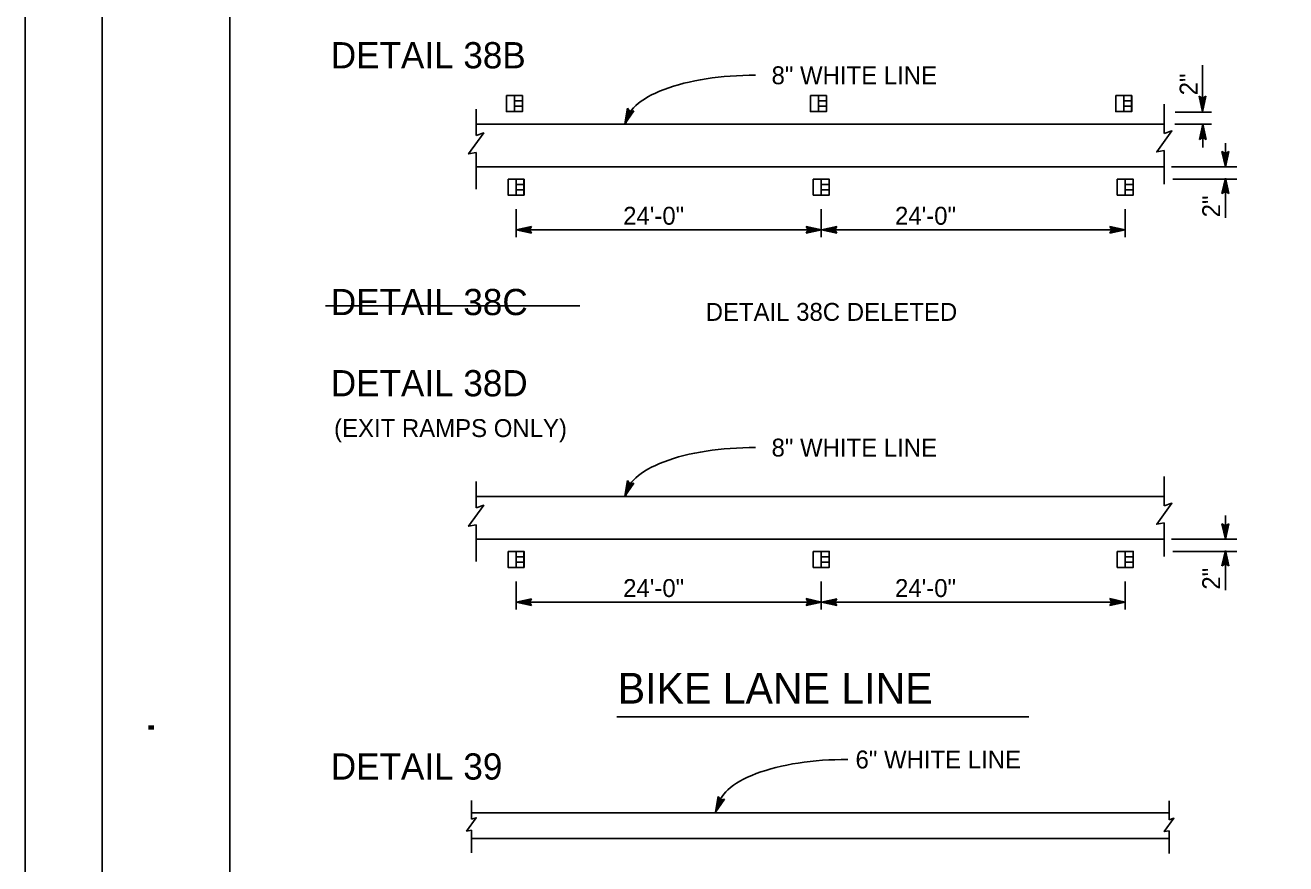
# Model space of a CAD drawing. Extents: x -893 to 867, y -474 to 712.
# Drawn here: x -893.5 to -400.7, y 66.4 to 394.1 of the extents above; entities that cross this region are included whole.
import ezdxf

# ---------------------------------------------------------------- set-up
doc = ezdxf.new("R2010")
doc.units = 0
for name, color, linetype in [('10 Sheet Format', 7, 'Continuous'), ('56 Stage 3 Anno', 7, 'Continuous'), ('57 Undefined', 7, 'Continuous'), ('60 Nongeo Data', 7, 'Continuous')]:
    doc.layers.add(name, color=color, linetype=linetype)

msp = doc.modelspace()

# ---------------------------------------------------------------- linework, layer by layer
at = {"layer": '10 Sheet Format'}
msp.add_line((-813.45, 643.96), (-813.45, -406.04), dxfattribs=at)
for points in [[(-893.46, -474.05), (866.55, -474.05), (866.55, 711.96), (-893.46, 711.96)], [(-863.43, 668.96), (836.57, 668.96), (836.57, -431.04), (-863.43, -431.04)], [(-863.43, 668.96), (836.57, 668.96), (836.57, -431.04), (-863.43, -431.04)]]:
    msp.add_lwpolyline(points, close=True, dxfattribs=at)
at = {"layer": '56 Stage 3 Anno'}
for p, q in [((-433.28, 360.33), (-433.28, 378.53)), ((-433.28, 360.33), (-434.61, 366.33)), ((-434.61, 366.33), (-434.61, 366.33)), ((-434.61, 366.33), (-433.28, 365.53)), ((-433.29, 361.73), (-434.25, 366.1)), ((-433.28, 363.1), (-433.91, 365.92)), ((-433.28, 364.48), (-433.55, 365.69)), ((-433.28, 365.53), (-431.94, 366.33)), ((-431.94, 366.33), (-433.28, 360.33)), ((-432.3, 366.12), (-433.28, 361.71)), ((-432.66, 365.88), (-433.28, 363.1)), ((-433, 365.71), (-433.28, 364.48)), ((-431.94, 366.33), (-431.94, 366.33)), ((-659.08, 355.62), (-658.09, 361.68)), ((-655.61, 360.69), (-659.08, 355.62)), ((-658.57, 356.91), (-657.84, 361.33)), ((-656.02, 360.62), (-658.57, 356.9)), ((-658.09, 361.68), (-658.09, 361.68)), ((-658.09, 361.68), (-657.15, 360.44)), ((-658.06, 358.18), (-657.59, 361.03)), ((-656.44, 360.53), (-658.06, 358.18)), ((-657.54, 359.46), (-657.34, 360.68)), ((-656.83, 360.5), (-657.54, 359.46)), ((-657.15, 360.44), (-655.61, 360.69)), ((-655.61, 360.69), (-655.61, 360.69)), ((-443.94, 360.16), (-429.69, 360.16)), ((-433.28, 360.33), (-433.28, 360.33)), ((-659.08, 355.62), (-659.08, 355.62)), ((-444.14, 355.39), (-429.69, 355.39)), ((-434.47, 349.41), (-433.13, 355.41)), ((-433.13, 355.41), (-433.13, 355.41)), ((-433.13, 355.41), (-431.8, 349.41)), ((-433.11, 346.27), (-433.11, 355.19)), ((-433.13, 350.21), (-434.47, 349.41)), ((-434.11, 349.62), (-433.13, 354.03)), ((-433.75, 349.86), (-433.13, 352.64)), ((-433.41, 350.03), (-433.13, 351.26)), ((-433.13, 352.64), (-432.5, 349.82)), ((-433.13, 351.26), (-432.86, 350.05)), ((-431.8, 349.41), (-433.13, 350.21)), ((-433.12, 354.02), (-432.16, 349.64)), ((-434.47, 349.41), (-434.47, 349.41)), ((-431.8, 349.41), (-431.8, 349.41)), ((-424.32, 338.74), (-424.32, 347.96)), ((-424.32, 338.74), (-425.65, 344.74)), ((-425.65, 344.74), (-425.65, 344.74)), ((-425.65, 344.74), (-424.32, 343.94)), ((-424.32, 340.14), (-425.29, 344.51)), ((-424.32, 341.51), (-424.94, 344.33)), ((-424.32, 342.89), (-424.59, 344.1)), ((-424.32, 343.94), (-422.98, 344.74)), ((-422.98, 344.74), (-424.32, 338.74)), ((-423.34, 344.53), (-424.32, 340.12)), ((-423.7, 344.29), (-424.32, 341.51)), ((-424.04, 344.12), (-424.32, 342.89)), ((-422.98, 344.74), (-422.98, 344.74)), ((-445.33, 338.72), (-419.82, 338.72)), ((-424.32, 338.74), (-424.32, 338.74)), ((-444.88, 333.95), (-419.82, 333.95)), ((-425.66, 328.29), (-424.32, 334.29)), ((-425.3, 328.51), (-424.32, 332.91)), ((-424.94, 328.74), (-424.32, 331.53)), ((-424.6, 328.92), (-424.32, 330.15)), ((-424.32, 334.29), (-424.32, 334.29)), ((-424.32, 334.29), (-422.99, 328.29)), ((-424.32, 318.83), (-424.32, 333.95)), ((-424.32, 332.9), (-423.35, 328.53)), ((-424.32, 331.53), (-423.7, 328.7)), ((-424.32, 330.15), (-424.06, 328.94)), ((-424.32, 329.09), (-425.66, 328.29)), ((-425.66, 328.29), (-425.66, 328.29)), ((-422.99, 328.29), (-424.32, 329.09)), ((-422.99, 328.29), (-422.99, 328.29)), ((-701.53, 311.26), (-701.53, 322.21)), ((-582.27, 311.26), (-582.27, 322.21)), ((-463.45, 311.26), (-463.45, 322.21)), ((-701.53, 314.17), (-695.53, 315.5)), ((-695.53, 315.5), (-696.33, 314.17)), ((-695.53, 315.5), (-695.53, 315.5)), ((-587.42, 314.17), (-588.22, 315.51)), ((-588.22, 315.51), (-588.22, 315.51)), ((-588.22, 315.51), (-582.22, 314.17)), ((-582.22, 314.17), (-576.22, 315.5)), ((-576.22, 315.5), (-577.02, 314.17)), ((-576.22, 315.5), (-576.22, 315.5)), ((-468.65, 314.17), (-469.45, 315.51)), ((-469.45, 315.51), (-469.45, 315.51)), ((-469.45, 315.51), (-463.45, 314.17)), ((-695.53, 312.83), (-701.53, 314.17)), ((-701.53, 314.17), (-701.53, 314.17)), ((-701.53, 314.17), (-582.22, 314.17)), ((-695.75, 313.19), (-700.15, 314.17)), ((-700.14, 314.17), (-695.76, 315.14)), ((-698.77, 314.17), (-695.94, 314.79)), ((-695.98, 313.54), (-698.77, 314.17)), ((-697.39, 314.17), (-696.18, 314.43)), ((-696.16, 313.89), (-697.39, 314.17)), ((-696.33, 314.17), (-695.53, 312.83)), ((-695.53, 312.83), (-695.53, 312.83)), ((-582.22, 314.17), (-588.22, 312.84)), ((-588.22, 312.84), (-587.42, 314.17)), ((-588.22, 312.84), (-588.22, 312.84)), ((-588, 315.15), (-583.6, 314.17)), ((-583.61, 314.17), (-587.98, 313.2)), ((-584.98, 314.17), (-587.81, 313.55)), ((-587.77, 314.79), (-584.98, 314.17)), ((-587.59, 314.45), (-586.36, 314.17)), ((-586.36, 314.17), (-587.57, 313.9)), ((-582.27, 314.17), (-463.45, 314.17)), ((-582.22, 314.17), (-582.22, 314.17)), ((-576.22, 312.83), (-582.22, 314.17)), ((-582.22, 314.17), (-582.22, 314.17)), ((-576.44, 313.19), (-580.84, 314.17)), ((-580.83, 314.17), (-576.45, 315.14)), ((-579.46, 314.17), (-576.63, 314.79)), ((-576.67, 313.54), (-579.46, 314.17)), ((-578.08, 314.17), (-576.87, 314.43)), ((-576.85, 313.89), (-578.08, 314.17)), ((-577.02, 314.17), (-576.22, 312.83)), ((-576.22, 312.83), (-576.22, 312.83)), ((-463.45, 314.17), (-469.45, 312.84)), ((-469.45, 312.84), (-468.65, 314.17)), ((-469.45, 312.84), (-469.45, 312.84)), ((-469.23, 315.15), (-464.83, 314.17)), ((-464.84, 314.17), (-469.21, 313.2)), ((-466.21, 314.17), (-469.04, 313.55)), ((-469, 314.79), (-466.21, 314.17)), ((-468.82, 314.45), (-467.59, 314.17)), ((-467.59, 314.17), (-468.8, 313.9)), ((-463.45, 314.17), (-463.45, 314.17)), ((-659.08, 210.11), (-658.09, 216.18)), ((-655.61, 215.18), (-659.08, 210.11)), ((-658.57, 211.41), (-657.84, 215.83)), ((-656.02, 215.12), (-658.57, 211.39)), ((-658.09, 216.18), (-658.09, 216.18)), ((-658.09, 216.18), (-657.15, 214.94)), ((-658.06, 212.68), (-657.59, 215.53)), ((-656.44, 215.03), (-658.06, 212.68)), ((-657.54, 213.96), (-657.34, 215.18)), ((-656.83, 215), (-657.54, 213.96)), ((-657.15, 214.94), (-655.61, 215.18)), ((-655.61, 215.18), (-655.61, 215.18)), ((-659.08, 210.11), (-659.08, 210.11)), ((-424.32, 193.24), (-424.32, 202.45)), ((-424.32, 193.24), (-425.65, 199.24)), ((-425.65, 199.24), (-425.65, 199.24)), ((-425.65, 199.24), (-424.32, 198.44)), ((-424.32, 194.63), (-425.29, 199.01)), ((-424.32, 196.01), (-424.94, 198.83)), ((-424.32, 197.39), (-424.59, 198.6)), ((-424.32, 198.44), (-422.98, 199.24)), ((-422.98, 199.24), (-424.32, 193.24)), ((-423.34, 199.03), (-424.32, 194.62)), ((-423.7, 198.79), (-424.32, 196.01)), ((-424.04, 198.62), (-424.32, 197.39)), ((-422.98, 199.24), (-422.98, 199.24)), ((-445.33, 193.21), (-419.82, 193.21)), ((-424.32, 193.24), (-424.32, 193.24)), ((-444.88, 188.45), (-419.82, 188.45)), ((-425.66, 182.79), (-424.32, 188.79)), ((-425.3, 183.01), (-424.32, 187.41)), ((-424.32, 188.79), (-424.32, 188.79)), ((-424.32, 188.79), (-422.99, 182.79)), ((-424.32, 173.33), (-424.32, 188.45)), ((-424.32, 187.4), (-423.35, 183.02)), ((-424.32, 183.59), (-425.66, 182.79)), ((-425.66, 182.79), (-425.66, 182.79)), ((-424.94, 183.24), (-424.32, 186.03)), ((-424.6, 183.42), (-424.32, 184.65)), ((-424.32, 186.03), (-423.7, 183.2)), ((-424.32, 184.65), (-424.06, 183.44)), ((-422.99, 182.79), (-424.32, 183.59)), ((-422.99, 182.79), (-422.99, 182.79)), ((-701.53, 165.76), (-701.53, 176.7)), ((-582.27, 165.76), (-582.27, 176.7)), ((-463.45, 165.76), (-463.45, 176.7)), ((-701.53, 168.67), (-695.53, 170)), ((-695.53, 167.33), (-701.53, 168.67)), ((-701.53, 168.67), (-701.53, 168.67)), ((-701.53, 168.67), (-582.22, 168.67)), ((-695.75, 167.68), (-700.15, 168.67)), ((-700.14, 168.67), (-695.76, 169.64)), ((-698.77, 168.67), (-695.94, 169.29)), ((-695.98, 168.04), (-698.77, 168.67)), ((-697.39, 168.66), (-696.18, 168.93)), ((-696.16, 168.39), (-697.39, 168.66)), ((-695.53, 170), (-696.33, 168.67)), ((-696.33, 168.67), (-695.53, 167.33)), ((-695.53, 170), (-695.53, 170)), ((-587.42, 168.67), (-588.22, 170.01)), ((-588.22, 170.01), (-588.22, 170.01)), ((-588.22, 170.01), (-582.22, 168.67)), ((-582.22, 168.67), (-588.22, 167.34)), ((-588.22, 167.34), (-587.42, 168.67)), ((-588, 169.65), (-583.6, 168.67)), ((-583.61, 168.66), (-587.98, 167.7)), ((-584.98, 168.67), (-587.81, 168.04)), ((-587.77, 169.29), (-584.98, 168.67)), ((-587.59, 168.95), (-586.36, 168.67)), ((-586.36, 168.67), (-587.57, 168.4)), ((-582.27, 168.67), (-463.45, 168.67)), ((-582.22, 168.67), (-576.22, 170)), ((-582.22, 168.67), (-582.22, 168.67)), ((-576.22, 167.33), (-582.22, 168.67)), ((-582.22, 168.67), (-582.22, 168.67)), ((-576.44, 167.68), (-580.84, 168.67)), ((-580.83, 168.67), (-576.45, 169.64)), ((-579.46, 168.67), (-576.63, 169.29)), ((-576.67, 168.04), (-579.46, 168.67)), ((-578.08, 168.66), (-576.87, 168.93)), ((-576.85, 168.39), (-578.08, 168.66)), ((-576.22, 170), (-577.02, 168.67)), ((-577.02, 168.67), (-576.22, 167.33)), ((-576.22, 170), (-576.22, 170)), ((-468.65, 168.67), (-469.45, 170.01)), ((-469.45, 170.01), (-469.45, 170.01)), ((-469.45, 170.01), (-463.45, 168.67)), ((-463.45, 168.67), (-469.45, 167.34)), ((-469.45, 167.34), (-468.65, 168.67)), ((-469.23, 169.65), (-464.83, 168.67)), ((-464.84, 168.66), (-469.21, 167.7)), ((-466.21, 168.67), (-469.04, 168.04)), ((-469, 169.29), (-466.21, 168.67)), ((-468.82, 168.95), (-467.59, 168.67)), ((-467.59, 168.67), (-468.8, 168.4)), ((-463.45, 168.67), (-463.45, 168.67)), ((-695.53, 167.33), (-695.53, 167.33)), ((-588.22, 167.34), (-588.22, 167.34)), ((-576.22, 167.33), (-576.22, 167.33)), ((-469.45, 167.34), (-469.45, 167.34)), ((-623.57, 86.59), (-622.57, 92.65)), ((-620.09, 91.66), (-623.57, 86.59)), ((-623.05, 87.88), (-622.33, 92.3)), ((-620.5, 91.59), (-623.05, 87.87)), ((-622.57, 92.65), (-622.57, 92.65)), ((-622.57, 92.65), (-621.63, 91.41)), ((-622.54, 89.15), (-622.07, 92.01)), ((-620.92, 91.51), (-622.54, 89.15)), ((-622.02, 90.43), (-621.82, 91.65)), ((-621.31, 91.47), (-622.02, 90.43)), ((-621.63, 91.41), (-620.09, 91.66)), ((-620.09, 91.66), (-620.09, 91.66)), ((-623.57, 86.59), (-623.57, 86.59))]:
    msp.add_line(p, q, dxfattribs=at)
for centre in [(-609.28, 355.6), (-609.28, 210.1), (-573.26, 88.2)]:
    msp.add_ellipse(centre, major_axis=(-49.35, -0.24), ratio=0.38382, start_param=4.684167, end_param=6.283185, dxfattribs=at)
at = {"layer": '57 Undefined'}
for p, q in [((-776.11, 284.48), (-676.68, 284.48)), ((-662.15, 123.78), (-501.18, 123.78))]:
    msp.add_line(p, q, dxfattribs=at)
at = {"layer": '60 Nongeo Data'}
for p, q in [((-702.21, 366.62), (-702.21, 360.35)), ((-583.38, 366.62), (-583.38, 360.35)), ((-464.08, 366.62), (-464.08, 360.35)), ((-717.19, 351.06), (-717.19, 361.29)), ((-702.2, 364.51), (-699.08, 364.51)), ((-702.2, 362.43), (-699.08, 362.43)), ((-583.37, 364.51), (-580.24, 364.51)), ((-583.37, 362.43), (-580.24, 362.43)), ((-464.07, 364.51), (-460.94, 364.51)), ((-464.07, 362.43), (-460.94, 362.43)), ((-448.2, 351.85), (-448.2, 363.24)), ((-717.23, 355.39), (-448.2, 355.39)), ((-448.2, 332.04), (-448.2, 345.1)), ((-717.19, 330.1), (-717.19, 344.32)), ((-717.23, 338.72), (-448.2, 338.72)), ((-701.61, 333.95), (-701.61, 327.68)), ((-701.6, 331.85), (-698.47, 331.85)), ((-582.32, 333.95), (-582.32, 327.68)), ((-582.31, 331.85), (-579.19, 331.85)), ((-463.47, 333.95), (-463.47, 327.68)), ((-463.46, 331.85), (-460.34, 331.85)), ((-701.6, 329.76), (-698.47, 329.76)), ((-582.31, 329.76), (-579.19, 329.76)), ((-463.46, 329.76), (-460.34, 329.76)), ((-448.2, 206.34), (-448.2, 217.73)), ((-717.19, 205.56), (-717.19, 215.78)), ((-717.23, 209.89), (-448.2, 209.89)), ((-717.19, 184.59), (-717.19, 198.81)), ((-448.2, 186.54), (-448.2, 199.6)), ((-717.23, 193.21), (-448.2, 193.21)), ((-701.61, 188.45), (-701.61, 182.18)), ((-582.32, 188.45), (-582.32, 182.18)), ((-463.47, 188.45), (-463.47, 182.18)), ((-701.6, 186.35), (-698.47, 186.35)), ((-701.6, 184.26), (-698.47, 184.26)), ((-582.31, 186.35), (-579.19, 186.35)), ((-582.31, 184.26), (-579.19, 184.26)), ((-463.46, 186.35), (-460.34, 186.35)), ((-463.46, 184.26), (-460.34, 184.26)), ((-719.07, 83.79), (-719.07, 91.14)), ((-446.36, 83.6), (-446.36, 90.95)), ((-719.03, 86.35), (-446.36, 86.35)), ((-719.07, 70.65), (-719.07, 79.48)), ((-446.36, 70.46), (-446.36, 79.29)), ((-719.07, 76.27), (-446.36, 76.27))]:
    msp.add_line(p, q, dxfattribs=at)
for points in [[(-705.34, 366.62), (-702.22, 366.62), (-702.22, 360.38), (-705.34, 360.38), (-705.34, 366.62)], [(-705.34, 366.62), (-702.22, 366.62), (-702.22, 360.38), (-705.34, 360.38), (-705.34, 366.62)], [(-705.34, 366.62), (-699.08, 366.62), (-699.08, 360.37), (-705.34, 360.37), (-705.34, 366.62)], [(-702.22, 366.62), (-699.1, 366.62), (-699.1, 360.38), (-702.22, 360.38), (-702.22, 366.62)], [(-702.22, 366.62), (-699.1, 366.62), (-699.1, 360.38), (-702.22, 360.38), (-702.22, 366.62)], [(-702.22, 361.67), (-702.22, 366.62)], [(-699.11, 360.38), (-699.11, 366.62)], [(-586.5, 366.62), (-583.38, 366.62), (-583.38, 360.38), (-586.5, 360.38), (-586.5, 366.62)], [(-586.5, 366.62), (-583.38, 366.62), (-583.38, 360.38), (-586.5, 360.38), (-586.5, 366.62)], [(-586.5, 366.62), (-580.25, 366.62), (-580.25, 360.37), (-586.5, 360.37), (-586.5, 366.62)], [(-583.38, 366.62), (-580.26, 366.62), (-580.26, 360.38), (-583.38, 360.38), (-583.38, 366.62)], [(-583.38, 366.62), (-580.26, 366.62), (-580.26, 360.38), (-583.38, 360.38), (-583.38, 366.62)], [(-583.38, 361.67), (-583.38, 366.62)], [(-580.27, 360.38), (-580.27, 366.62)], [(-467.2, 366.62), (-464.08, 366.62), (-464.08, 360.38), (-467.2, 360.38), (-467.2, 366.62)], [(-467.2, 366.62), (-464.08, 366.62), (-464.08, 360.38), (-467.2, 360.38), (-467.2, 366.62)], [(-467.2, 366.62), (-460.95, 366.62), (-460.95, 360.37), (-467.2, 360.37), (-467.2, 366.62)], [(-464.08, 366.62), (-460.97, 366.62), (-460.97, 360.38), (-464.08, 360.38), (-464.08, 366.62)], [(-464.08, 366.62), (-460.97, 366.62), (-460.97, 360.38), (-464.08, 360.38), (-464.08, 366.62)], [(-464.08, 361.67), (-464.08, 366.62)], [(-460.97, 360.38), (-460.97, 366.62)], [(-717.19, 351.06), (-714.24, 352.01), (-720.12, 343.8), (-717.19, 344.32)], [(-448.2, 351.85), (-445.25, 352.8), (-451.12, 344.59), (-448.2, 345.1)], [(-704.73, 333.95), (-701.61, 333.95), (-701.61, 327.72), (-704.73, 327.72), (-704.73, 333.95)], [(-704.73, 333.95), (-701.61, 333.95), (-701.61, 327.72), (-704.73, 327.72), (-704.73, 333.95)], [(-704.73, 333.95), (-698.48, 333.95), (-698.48, 327.7), (-704.73, 327.7), (-704.73, 333.95)], [(-701.61, 333.95), (-698.5, 333.95), (-698.5, 327.72), (-701.61, 327.72), (-701.61, 333.95)], [(-701.61, 333.95), (-698.5, 333.95), (-698.5, 327.72), (-701.61, 327.72), (-701.61, 333.95)], [(-701.61, 329), (-701.61, 333.95)], [(-698.5, 327.72), (-698.5, 333.95)], [(-585.45, 333.95), (-582.33, 333.95), (-582.33, 327.72), (-585.45, 327.72), (-585.45, 333.95)], [(-585.45, 333.95), (-582.33, 333.95), (-582.33, 327.72), (-585.45, 327.72), (-585.45, 333.95)], [(-585.45, 333.95), (-579.2, 333.95), (-579.2, 327.7), (-585.45, 327.7), (-585.45, 333.95)], [(-582.33, 333.95), (-579.21, 333.95), (-579.21, 327.72), (-582.33, 327.72), (-582.33, 333.95)], [(-582.33, 333.95), (-579.21, 333.95), (-579.21, 327.72), (-582.33, 327.72), (-582.33, 333.95)], [(-582.33, 329), (-582.33, 333.95)], [(-579.22, 327.72), (-579.22, 333.95)], [(-466.6, 333.95), (-463.48, 333.95), (-463.48, 327.72), (-466.6, 327.72), (-466.6, 333.95)], [(-466.6, 333.95), (-463.48, 333.95), (-463.48, 327.72), (-466.6, 327.72), (-466.6, 333.95)], [(-466.6, 333.95), (-460.35, 333.95), (-460.35, 327.7), (-466.6, 327.7), (-466.6, 333.95)], [(-463.48, 333.95), (-460.36, 333.95), (-460.36, 327.72), (-463.48, 327.72), (-463.48, 333.95)], [(-463.48, 333.95), (-460.36, 333.95), (-460.36, 327.72), (-463.48, 327.72), (-463.48, 333.95)], [(-463.48, 329), (-463.48, 333.95)], [(-460.37, 327.72), (-460.37, 333.95)], [(-448.2, 206.34), (-445.25, 207.3), (-451.12, 199.08), (-448.2, 199.6)], [(-717.19, 205.56), (-714.24, 206.51), (-720.12, 198.3), (-717.19, 198.81)], [(-704.73, 188.45), (-701.61, 188.45), (-701.61, 182.21), (-704.73, 182.21), (-704.73, 188.45)], [(-704.73, 188.45), (-701.61, 188.45), (-701.61, 182.21), (-704.73, 182.21), (-704.73, 188.45)], [(-704.73, 188.45), (-698.48, 188.45), (-698.48, 182.2), (-704.73, 182.2), (-704.73, 188.45)], [(-701.61, 188.45), (-698.5, 188.45), (-698.5, 182.21), (-701.61, 182.21), (-701.61, 188.45)], [(-701.61, 188.45), (-698.5, 188.45), (-698.5, 182.21), (-701.61, 182.21), (-701.61, 188.45)], [(-701.61, 183.5), (-701.61, 188.45)], [(-698.5, 182.21), (-698.5, 188.45)], [(-585.45, 188.45), (-582.33, 188.45), (-582.33, 182.21), (-585.45, 182.21), (-585.45, 188.45)], [(-585.45, 188.45), (-582.33, 188.45), (-582.33, 182.21), (-585.45, 182.21), (-585.45, 188.45)], [(-585.45, 188.45), (-579.2, 188.45), (-579.2, 182.2), (-585.45, 182.2), (-585.45, 188.45)], [(-582.33, 188.45), (-579.21, 188.45), (-579.21, 182.21), (-582.33, 182.21), (-582.33, 188.45)], [(-582.33, 188.45), (-579.21, 188.45), (-579.21, 182.21), (-582.33, 182.21), (-582.33, 188.45)], [(-582.33, 183.5), (-582.33, 188.45)], [(-579.22, 182.21), (-579.22, 188.45)], [(-466.6, 188.45), (-463.48, 188.45), (-463.48, 182.21), (-466.6, 182.21), (-466.6, 188.45)], [(-466.6, 188.45), (-463.48, 188.45), (-463.48, 182.21), (-466.6, 182.21), (-466.6, 188.45)], [(-466.6, 188.45), (-460.35, 188.45), (-460.35, 182.2), (-466.6, 182.2), (-466.6, 188.45)], [(-463.48, 188.45), (-460.36, 188.45), (-460.36, 182.21), (-463.48, 182.21), (-463.48, 188.45)], [(-463.48, 188.45), (-460.36, 188.45), (-460.36, 182.21), (-463.48, 182.21), (-463.48, 188.45)], [(-463.48, 183.5), (-463.48, 188.45)], [(-460.37, 182.21), (-460.37, 188.45)], [(-719.07, 83.79), (-717.18, 84.4), (-720.94, 79.15), (-719.07, 79.48)], [(-446.36, 83.6), (-444.46, 84.21), (-448.23, 78.95), (-446.36, 79.29)]]:
    msp.add_lwpolyline(points, dxfattribs=at)

# ---------------------------------------------------------------- texts
at = {"layer": '10 Sheet Format'}
msp.add_text('.', height=13.78, rotation=270, dxfattribs=at).set_placement((-845.31, 122.2))
at = {"layer": '57 Undefined'}
for s, height, p in [('DETAIL 38B', 10.25, (-773.99, 377.26)), ('8" WHITE LINE', 7, (-601.72, 371.04)), ('24\'-0"', 7, (-659.72, 316.14)), ('24\'-0"', 7, (-553.46, 316.14)), ('DETAIL 38C', 10.25, (-773.99, 280.81)), ('DETAIL 38C DELETED ', 7, (-627.47, 278.58)), ('DETAIL 38D', 10.25, (-773.99, 249.08)), ('(EXIT RAMPS ONLY)', 7, (-772.73, 233.16)), ('8" WHITE LINE', 7, (-601.72, 225.54)), ('24\'-0"', 7, (-659.72, 170.64)), ('24\'-0"', 7, (-553.46, 170.64)), ('BIKE LANE LINE', 12, (-661.84, 128.99)), ('DETAIL 39', 10.25, (-773.99, 99.29)), ('6" WHITE LINE', 7, (-568.9, 103.64))]:
    msp.add_text(s, height=height, dxfattribs=at).set_placement(p)
for p in [(-435.21, 366.72), (-426.38, 319.03), (-426.38, 173.53)]:
    msp.add_text('2"', height=7, rotation=90, dxfattribs=at).set_placement(p)

doc.saveas('drawing.dxf')
